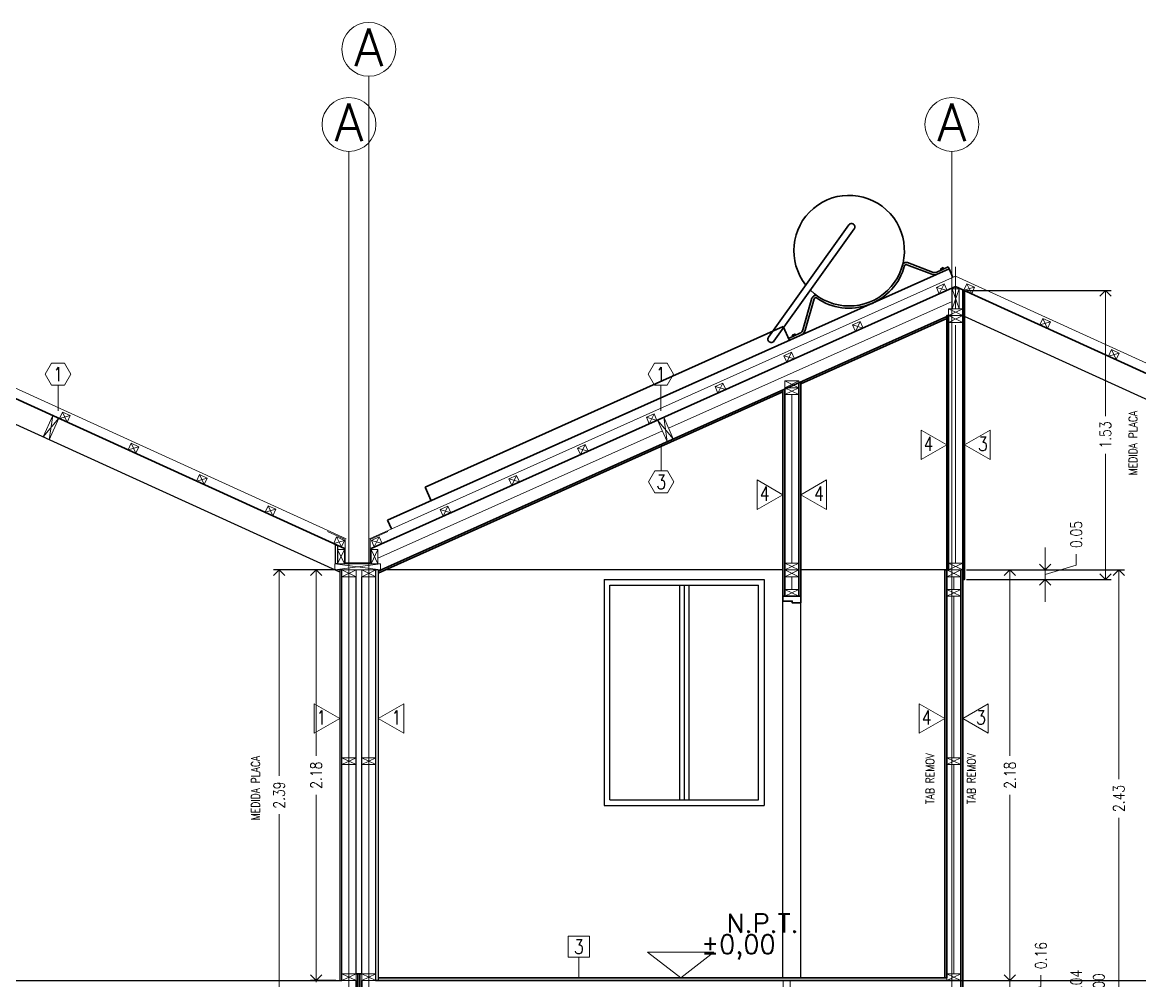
# Model space of a CAD drawing. Header units: inches. Extents: x 10.8 to 60.4, y 12.2 to 79.7.
# Drawn here: x 18.31 to 24.24, y 74.64 to 79.72 of the extents above; entities that cross this region are included whole.
import ezdxf
from ezdxf.enums import TextEntityAlignment as Align

# ---------------------------------------------------------------- set-up
doc = ezdxf.new("R2010")
doc.units = ezdxf.units.IN
doc.header["$MEASUREMENT"] = 0
doc.layers.get('DEFPOINTS').update_dxf_attribs({"color": 210})
doc.layers.add('_AUX', color=210, linetype='Continuous', lineweight=18, plot=False)
for name, color, linetype, lineweight in [('A-ANNO-DIMS', 3, 'Continuous', 18), ('A-ANNO-SYMB', 3, 'Continuous', 18), ('A-ANNO-TEXT', 3, 'Continuous', 18), ('A-DETL-MCUT', 4, 'Continuous', 25), ('A-ELEV-MBE1', 7, 'Continuous', 35), ('A-ELEV-MBE2', 4, 'Continuous', 25), ('A-SECT-MCUT', 7, 'Continuous', 35), ('A-WALL-PATT', 8, 'Continuous', 18), ('A-WALL-STUD', 3, 'Continuous', 18)]:
    doc.layers.add(name, color=color, linetype=linetype, lineweight=lineweight)
doc.styles.add('E-ROMANS', font='romans.shx', dxfattribs={"width": 0.8})
doc.dimstyles.new('E-0050_ARW_12', dxfattribs={"dimscale": 0.001, "dimtxt": 60, "dimasz": 60, "dimexe": 30, "dimexo": 20, "dimgap": 30, "dimtad": 0, "dimzin": 0, "dimdsep": 46, "dimtxsty": 'E-ROMANS', "dimblk": 'OPEN90', "dimcen": 30, "dimclrd": 256, "dimclre": 256, "dimclrt": 256, "dimadec": 0, "dimazin": 0, "dimtfac": 1, "dimtmove": 1, "dimatfit": 3, "dimldrblk": 'OPEN90', "dimfxl": 1, "dimtfill": 1, "dimtolj": 1, "dimtzin": 0, "dimlwd": -1, "dimarcsym": 0})

# ---------------------------------------------------------------- blocks, each defined once
blk = doc.blocks.new('_Open90')
at = {"color": 0, "linetype": 'ByBlock', "lineweight": -2}
for p, q in [((0, 0), (-1, 0)), ((-0.5, 0.5), (0, 0)), ((0, 0), (-0.5, -0.5))]:
    blk.add_line(p, q, dxfattribs=at)
blk = doc.blocks.new('*D1581')
at = {"layer": 'A-ANNO-DIMS', "transparency": 16777216}
for p, q in [((23.5555, 74.6961), (23.5555, 74.7561)), ((23.7205, 74.6056), (23.7205, 74.6656)), ((23.5555, 74.4761), (23.5555, 74.6361)), ((23.5555, 74.4761), (23.5555, 74.6361)), ((23.5555, 74.5561), (23.7205, 74.6056)), ((23.5555, 74.4161), (23.5555, 74.3561))]:
    blk.add_line(p, q, dxfattribs=at)
at = {"layer": 'A-ANNO-DIMS', "lineweight": -2, "transparency": 16777216}
for p, q in [((23.3147, 74.6361), (23.5855, 74.6361)), ((23.3147, 74.4761), (23.5855, 74.4761))]:
    blk.add_line(p, q, dxfattribs=at)
at = {"layer": 'DEFPOINTS', "color": 0, "transparency": 16777216}
for p in [(23.2947, 74.6361), (23.5555, 74.6361), (23.2947, 74.4761)]:
    blk.add_point(p, dxfattribs=at)
at = {"layer": 'A-ANNO-DIMS', "transparency": 16777216, "xscale": 0.06, "yscale": 0.06, "zscale": 0.06}
for p, rotation in [((23.5555, 74.6361), 270), ((23.5555, 74.4761), 90)]:
    blk.add_blockref('_Open90', p, dxfattribs=dict(at, rotation=rotation))
at = {"layer": 'A-ANNO-DIMS', "transparency": 16777216, "insert": (23.7205, 74.7688), "char_height": 0.06, "attachment_point": 5, "rotation": 90, "style": 'E-ROMANS', "bg_fill": 3, "box_fill_scale": 1.25, "bg_fill_color": 256, "bg_fill_true_color": 13158600, "bg_fill_transparency": 0}
blk.add_mtext('\\A1;0.16', dxfattribs=at)
blk = doc.blocks.new('*D1582')
at = {"layer": 'A-ANNO-DIMS', "lineweight": -2, "transparency": 16777216}
for p, q in [((23.3248, 76.8161), (23.5855, 76.8161)), ((23.3147, 74.6361), (23.5855, 74.6361))]:
    blk.add_line(p, q, dxfattribs=at)
at = {"layer": 'A-ANNO-DIMS', "transparency": 16777216}
for p, q in [((23.5555, 76.7561), (23.5555, 75.8293)), ((23.5555, 74.6961), (23.5555, 75.623))]:
    blk.add_line(p, q, dxfattribs=at)
at = {"layer": 'DEFPOINTS', "color": 0, "transparency": 16777216}
for p in [(23.3048, 76.8161), (23.5555, 76.8161), (23.2947, 74.6361)]:
    blk.add_point(p, dxfattribs=at)
at = {"layer": 'A-ANNO-DIMS', "transparency": 16777216, "xscale": 0.06, "yscale": 0.06, "zscale": 0.06}
for p, rotation in [((23.5555, 76.8161), 90), ((23.5555, 74.6361), 270)]:
    blk.add_blockref('_Open90', p, dxfattribs=dict(at, rotation=rotation))
at = {"layer": 'A-ANNO-DIMS', "transparency": 16777216, "insert": (23.5555, 75.7261), "char_height": 0.06, "attachment_point": 5, "rotation": 90, "style": 'E-ROMANS', "bg_fill": 3, "box_fill_scale": 1.25, "bg_fill_color": 256, "bg_fill_true_color": 13158600, "bg_fill_transparency": 0}
blk.add_mtext('\\A1;2.18', dxfattribs=at)
blk = doc.blocks.new('*D1647')
at = {"layer": 'A-ANNO-DIMS', "lineweight": -2, "transparency": 16777216}
for p, q in [((23.3248, 78.2986), (24.0928, 78.2986)), ((23.3348, 76.7661), (24.0928, 76.7661))]:
    blk.add_line(p, q, dxfattribs=at)
at = {"layer": 'A-ANNO-DIMS', "transparency": 16777216}
for p, q in [((24.0628, 78.2386), (24.0628, 77.6321)), ((24.0628, 76.8261), (24.0628, 77.4326))]:
    blk.add_line(p, q, dxfattribs=at)
at = {"layer": 'DEFPOINTS', "color": 0, "transparency": 16777216}
for p in [(23.3048, 78.2986), (24.0628, 78.2986), (23.3148, 76.7661)]:
    blk.add_point(p, dxfattribs=at)
at = {"layer": 'A-ANNO-DIMS', "transparency": 16777216, "xscale": 0.06, "yscale": 0.06, "zscale": 0.06}
for p, rotation in [((24.0628, 78.2986), 90), ((24.0628, 76.7661), 270)]:
    blk.add_blockref('_Open90', p, dxfattribs=dict(at, rotation=rotation))
at = {"layer": 'A-ANNO-DIMS', "transparency": 16777216, "insert": (24.0628, 77.5324), "char_height": 0.06, "attachment_point": 5, "rotation": 90, "style": 'E-ROMANS', "bg_fill": 3, "box_fill_scale": 1.25, "bg_fill_color": 256, "bg_fill_true_color": 13158600, "bg_fill_transparency": 0}
blk.add_mtext('\\A1;1.53', dxfattribs=at)
blk = doc.blocks.new('*D1651')
at = {"layer": 'A-ANNO-DIMS', "transparency": 16777216}
for p, q in [((23.863, 74.4501), (23.863, 74.5101)), ((24.028, 74.4396), (24.028, 74.4996)), ((23.863, 74.3901), (24.028, 74.4396)), ((23.863, 74.3301), (23.863, 74.2701))]:
    blk.add_line(p, q, dxfattribs=at)
at = {"layer": 'A-ANNO-DIMS', "lineweight": -2, "transparency": 16777216}
blk.add_line((23.3247, 74.3901), (23.893, 74.3901), dxfattribs=at)
blk.add_line((23.3247, 74.3901), (23.893, 74.3901), dxfattribs=at)
at = {"layer": 'DEFPOINTS', "color": 0, "transparency": 16777216}
for p in [(23.3047, 74.3901), (23.3047, 74.3901), (23.863, 74.3901)]:
    blk.add_point(p, dxfattribs=at)
at = {"layer": 'A-ANNO-DIMS', "transparency": 16777216, "xscale": 0.06, "yscale": 0.06, "zscale": 0.06}
for rotation in [270, 90]:
    blk.add_blockref('_Open90', (23.863, 74.3901), dxfattribs=dict(at, rotation=rotation))
at = {"layer": 'A-ANNO-DIMS', "transparency": 16777216, "insert": (24.028, 74.6028), "char_height": 0.06, "attachment_point": 5, "rotation": 90, "style": 'E-ROMANS', "bg_fill": 3, "box_fill_scale": 1.25, "bg_fill_color": 256, "bg_fill_true_color": 13158600, "bg_fill_transparency": 0}
blk.add_mtext('\\A1;0.00', dxfattribs=at)
blk = doc.blocks.new('*D1591')
at = {"layer": 'A-ANNO-DIMS', "transparency": 16777216}
for p, q in [((23.7432, 74.4861), (23.7432, 74.5461)), ((23.9082, 74.4576), (23.9082, 74.5176)), ((23.7432, 74.4081), (23.9082, 74.4576)), ((23.7432, 74.3901), (23.7432, 74.4261)), ((23.7432, 74.3901), (23.7432, 74.4261)), ((23.7432, 74.3301), (23.7432, 74.2701))]:
    blk.add_line(p, q, dxfattribs=at)
at = {"layer": 'A-ANNO-DIMS', "lineweight": -2, "transparency": 16777216}
for p, q in [((23.3248, 74.4261), (23.7732, 74.4261)), ((23.3247, 74.3901), (23.7732, 74.3901))]:
    blk.add_line(p, q, dxfattribs=at)
at = {"layer": 'DEFPOINTS', "color": 0, "transparency": 16777216}
for p in [(23.3048, 74.4261), (23.7432, 74.4261), (23.3047, 74.3901)]:
    blk.add_point(p, dxfattribs=at)
at = {"layer": 'A-ANNO-DIMS', "transparency": 16777216, "xscale": 0.06, "yscale": 0.06, "zscale": 0.06}
for p, rotation in [((23.7432, 74.4261), 270), ((23.7432, 74.3901), 90)]:
    blk.add_blockref('_Open90', p, dxfattribs=dict(at, rotation=rotation))
at = {"layer": 'A-ANNO-DIMS', "transparency": 16777216, "insert": (23.9082, 74.6219), "char_height": 0.06, "attachment_point": 5, "rotation": 90, "style": 'E-ROMANS', "bg_fill": 3, "box_fill_scale": 1.25, "bg_fill_color": 256, "bg_fill_true_color": 13158600, "bg_fill_transparency": 0}
blk.add_mtext('\\A1;0.04', dxfattribs=at)
blk = doc.blocks.new('*D1592')
at = {"layer": 'A-ANNO-DIMS', "lineweight": -2, "transparency": 16777216}
for p, q in [((23.3248, 76.8161), (24.1638, 76.8161)), ((23.3248, 74.3901), (24.1638, 74.3901))]:
    blk.add_line(p, q, dxfattribs=at)
at = {"layer": 'A-ANNO-DIMS', "transparency": 16777216}
for p, q in [((24.1338, 76.7561), (24.1338, 75.7063)), ((24.1338, 74.4501), (24.1338, 75.5))]:
    blk.add_line(p, q, dxfattribs=at)
at = {"layer": 'DEFPOINTS', "color": 0, "transparency": 16777216}
for p in [(23.3048, 76.8161), (24.1338, 76.8161), (23.3048, 74.3901)]:
    blk.add_point(p, dxfattribs=at)
at = {"layer": 'A-ANNO-DIMS', "transparency": 16777216, "xscale": 0.06, "yscale": 0.06, "zscale": 0.06}
for p, rotation in [((24.1338, 76.8161), 90), ((24.1338, 74.3901), 270)]:
    blk.add_blockref('_Open90', p, dxfattribs=dict(at, rotation=rotation))
at = {"layer": 'A-ANNO-DIMS', "transparency": 16777216, "insert": (24.1338, 75.6031), "char_height": 0.06, "attachment_point": 5, "rotation": 90, "style": 'E-ROMANS', "bg_fill": 3, "box_fill_scale": 1.25, "bg_fill_color": 256, "bg_fill_true_color": 13158600, "bg_fill_transparency": 0}
blk.add_mtext('\\A1;2.43', dxfattribs=at)
blk = doc.blocks.new('*D1594')
at = {"layer": 'A-ANNO-DIMS', "transparency": 16777216}
for p, q in [((23.7432, 76.8761), (23.7432, 76.9361)), ((23.9082, 76.8406), (23.9082, 76.9006)), ((23.7432, 76.7911), (23.9082, 76.8406)), ((23.7432, 76.7661), (23.7432, 76.8161)), ((23.7432, 76.7661), (23.7432, 76.8161)), ((23.7432, 76.7061), (23.7432, 76.6461))]:
    blk.add_line(p, q, dxfattribs=at)
at = {"layer": 'A-ANNO-DIMS', "lineweight": -2, "transparency": 16777216}
for p, q in [((23.3248, 76.8161), (23.7732, 76.8161)), ((23.3248, 76.7661), (23.7732, 76.7661))]:
    blk.add_line(p, q, dxfattribs=at)
at = {"layer": 'DEFPOINTS', "color": 0, "transparency": 16777216}
for p in [(23.3048, 76.8161), (23.7432, 76.8161), (23.3048, 76.7661)]:
    blk.add_point(p, dxfattribs=at)
at = {"layer": 'A-ANNO-DIMS', "transparency": 16777216, "xscale": 0.06, "yscale": 0.06, "zscale": 0.06}
for p, rotation in [((23.7432, 76.8161), 270), ((23.7432, 76.7661), 90)]:
    blk.add_blockref('_Open90', p, dxfattribs=dict(at, rotation=rotation))
at = {"layer": 'A-ANNO-DIMS', "transparency": 16777216, "insert": (23.9082, 77.0038), "char_height": 0.06, "attachment_point": 5, "rotation": 90, "style": 'E-ROMANS', "bg_fill": 3, "box_fill_scale": 1.25, "bg_fill_color": 256, "bg_fill_true_color": 13158600, "bg_fill_transparency": 0}
blk.add_mtext('\\A1;0.05', dxfattribs=at)
blk = doc.blocks.new('*D1656')
at = {"layer": 'A-ANNO-DIMS', "lineweight": -2, "transparency": 16777216}
for p, q in [((19.9757, 76.8161), (19.6441, 76.8161)), ((19.9637, 74.4261), (19.6441, 74.4261))]:
    blk.add_line(p, q, dxfattribs=at)
at = {"layer": 'A-ANNO-DIMS', "transparency": 16777216}
for p, q in [((19.6741, 76.7561), (19.6741, 75.7231)), ((19.6741, 74.4861), (19.6741, 75.5191))]:
    blk.add_line(p, q, dxfattribs=at)
at = {"layer": 'DEFPOINTS', "color": 0, "transparency": 16777216}
for p in [(19.6741, 76.8161), (19.9957, 76.8161), (19.9837, 74.4261)]:
    blk.add_point(p, dxfattribs=at)
at = {"layer": 'A-ANNO-DIMS', "transparency": 16777216, "xscale": 0.06, "yscale": 0.06, "zscale": 0.06}
for p, rotation in [((19.6741, 76.8161), 90), ((19.6741, 74.4261), 270)]:
    blk.add_blockref('_Open90', p, dxfattribs=dict(at, rotation=rotation))
at = {"layer": 'A-ANNO-DIMS', "transparency": 16777216, "insert": (19.6741, 75.6211), "char_height": 0.06, "attachment_point": 5, "rotation": 90, "style": 'E-ROMANS', "bg_fill": 3, "box_fill_scale": 1.25, "bg_fill_color": 256, "bg_fill_true_color": 13158600, "bg_fill_transparency": 0}
blk.add_mtext('\\A1;2.39', dxfattribs=at)
blk = doc.blocks.new('*D1607')
at = {"layer": 'A-ANNO-DIMS', "transparency": 16777216}
for p, q in [((19.8708, 74.6961), (19.8708, 74.7561)), ((19.8708, 74.6361), (19.8708, 74.6274)), ((19.8708, 74.4261), (19.8708, 74.4348)), ((19.8708, 74.3661), (19.8708, 74.3061))]:
    blk.add_line(p, q, dxfattribs=at)
at = {"layer": 'A-ANNO-DIMS', "lineweight": -2, "transparency": 16777216}
for p, q in [((19.9757, 74.6361), (19.8408, 74.6361)), ((19.9637, 74.4261), (19.8408, 74.4261))]:
    blk.add_line(p, q, dxfattribs=at)
at = {"layer": 'DEFPOINTS', "color": 0, "transparency": 16777216}
for p in [(19.9957, 74.6361), (19.9837, 74.4261)]:
    blk.add_point(p, dxfattribs=at)
at = {"layer": 'A-ANNO-DIMS', "transparency": 16777216, "xscale": 0.06, "yscale": 0.06, "zscale": 0.06}
for p, rotation in [((19.8708, 74.6361), 270), ((19.8708, 74.4261), 90)]:
    blk.add_blockref('_Open90', p, dxfattribs=dict(at, rotation=rotation))
at = {"layer": 'A-ANNO-DIMS', "transparency": 16777216, "insert": (19.8708, 74.5311), "char_height": 0.06, "attachment_point": 5, "rotation": 90, "style": 'E-ROMANS', "bg_fill": 3, "box_fill_scale": 1.25, "bg_fill_color": 256, "bg_fill_true_color": 13158600, "bg_fill_transparency": 0}
blk.add_mtext('\\A1;0.21', dxfattribs=at)
at = {"layer": 'DEFPOINTS', "color": 0, "transparency": 16777216}
blk.add_point((19.8708, 74.6361), dxfattribs=at)
blk = doc.blocks.new('*D1608')
at = {"layer": 'A-ANNO-DIMS', "lineweight": -2, "transparency": 16777216}
for p, q in [((19.9637, 76.8161), (19.8408, 76.8161)), ((19.9757, 74.6361), (19.8408, 74.6361))]:
    blk.add_line(p, q, dxfattribs=at)
at = {"layer": 'A-ANNO-DIMS', "transparency": 16777216}
for p, q in [((19.8708, 76.7561), (19.8708, 75.8293)), ((19.8708, 74.6961), (19.8708, 75.623))]:
    blk.add_line(p, q, dxfattribs=at)
at = {"layer": 'DEFPOINTS', "color": 0, "transparency": 16777216}
for p in [(19.8708, 76.8161), (19.9837, 76.8161), (19.9957, 74.6361)]:
    blk.add_point(p, dxfattribs=at)
at = {"layer": 'A-ANNO-DIMS', "transparency": 16777216, "xscale": 0.06, "yscale": 0.06, "zscale": 0.06}
for p, rotation in [((19.8708, 76.8161), 90), ((19.8708, 74.6361), 270)]:
    blk.add_blockref('_Open90', p, dxfattribs=dict(at, rotation=rotation))
at = {"layer": 'A-ANNO-DIMS', "transparency": 16777216, "insert": (19.8708, 75.7261), "char_height": 0.06, "attachment_point": 5, "rotation": 90, "style": 'E-ROMANS', "bg_fill": 3, "box_fill_scale": 1.25, "bg_fill_color": 256, "bg_fill_true_color": 13158600, "bg_fill_transparency": 0}
blk.add_mtext('\\A1;2.18', dxfattribs=at)

msp = doc.modelspace()

# ---------------------------------------------------------------- linework, layer by layer
at = {"layer": '_AUX'}
msp.add_lwpolyline([(23.2673, 78.2021), (23.2673, 78.4255)], dxfattribs=at)
at = {"layer": '_AUX', "color": 4}
for points in [[(19.9318, 77.0207), (20.0257, 76.9779), (20.0257, 76.8541), (20.0918, 76.8541)], [(20.2517, 77.0207), (20.1578, 76.9779), (20.1578, 76.8541), (20.0918, 76.8541)]]:
    msp.add_lwpolyline(points, dxfattribs=at)
at = {"layer": 'A-ANNO-SYMB'}
for p, q in [((20.1503, 70.4853), (20.1503, 79.4367)), ((20.0452, 70.8369), (20.0452, 79.0381)), ((23.2472, 79.0381), (23.2472, 70.8368))]:
    msp.add_line(p, q, dxfattribs=at)
for points in [[(20.031, 76.9811), (16.9682, 78.3759)], [(20.1535, 76.9815), (23.2673, 78.375)], [(21.6309, 74.787), (21.983, 74.787)], [(21.6309, 74.787), (21.8069, 74.6511), (21.983, 74.787)]]:
    msp.add_lwpolyline(points, dxfattribs=at)
for centre in [(20.1503, 79.5797), (20.0452, 79.1811), (23.2472, 79.1811)]:
    msp.add_circle(centre, 0.143, dxfattribs=at)
at = {"layer": 'A-ANNO-TEXT'}
for p, q in [((18.4997, 77.7967), (18.4997, 77.6606)), ((21.7013, 77.7967), (21.7013, 77.6606)), ((21.7038, 77.3415), (21.7038, 77.4724)), ((21.2662, 74.7603), (21.2662, 74.6511))]:
    msp.add_line(p, q, dxfattribs=at)
for points in [[(18.5333, 77.7967), (18.567, 77.855), (18.5333, 77.9133), (18.466, 77.9133), (18.4323, 77.855), (18.466, 77.7967)], [(21.735, 77.7967), (21.7687, 77.855), (21.735, 77.9133), (21.6677, 77.9133), (21.634, 77.855), (21.6677, 77.7967)], [(23.2198, 77.4803), (23.0839, 77.5587), (23.0839, 77.4018)], [(21.7374, 77.2249), (21.7711, 77.2832), (21.7374, 77.3415), (21.6701, 77.3415), (21.6364, 77.2832), (21.6701, 77.2249)], [(22.3498, 77.2155), (22.2139, 77.294), (22.2139, 77.1371)], [(22.4448, 77.2155), (22.5806, 77.294), (22.5806, 77.1371)], [(20.1998, 76.0277), (20.3356, 76.1062), (20.3356, 75.9493)], [(23.2098, 76.0277), (23.0739, 76.1062), (23.0739, 75.9493)], [(21.21, 74.8728), (21.3225, 74.8728), (21.3225, 74.7603), (21.21, 74.7603)]]:
    msp.add_lwpolyline(points, close=True, dxfattribs=at)
at = {"layer": 'A-DETL-MCUT'}
msp.add_lwpolyline([(19.9727, 76.948), (19.9847, 76.948), (19.9847, 76.8491), (19.9727, 76.8491)], close=True, dxfattribs=at)
for points in [[(19.9957, 76.8161), (19.9957, 74.6361), (20.0077, 74.6361), (20.0077, 76.8161)], [(20.1998, 76.8161), (20.1998, 74.6361), (20.1877, 74.6361), (20.1877, 76.8161)]]:
    msp.add_lwpolyline(points, dxfattribs=at)
at = {"layer": 'A-ELEV-MBE1'}
for p, q in [((22.7001, 78.6479), (22.2735, 78.0516)), ((22.7289, 78.6268), (22.3023, 78.0307)), ((23.008, 78.4365), (23.14, 78.3861)), ((23.0122, 78.4473), (23.1441, 78.3969)), ((23.228, 78.4249), (23.1669, 78.3976)), ((23.1901, 78.4085), (23.1875, 78.4142)), ((23.1878, 78.4149), (23.2012, 78.4209)), ((23.193, 78.4098), (23.1905, 78.4156)), ((23.1989, 78.4193), (23.2014, 78.4136)), ((23.2019, 78.4206), (23.2044, 78.4149)), ((23.228, 78.4249), (23.2327, 78.4143)), ((22.4565, 78.0913), (22.5041, 78.2588)), ((22.4677, 78.0881), (22.5154, 78.2558)), ((22.4401, 78.0723), (22.3797, 78.0452)), ((22.3797, 78.0452), (22.3844, 78.0347)), ((22.4025, 78.056), (22.3999, 78.0617)), ((22.4002, 78.0625), (22.4136, 78.0684)), ((22.4055, 78.0574), (22.4029, 78.0631)), ((22.4113, 78.0668), (22.4138, 78.0611)), ((22.4143, 78.0682), (22.4168, 78.0625)), ((20.0207, 76.9241), (20.0207, 76.9307)), ((23.2097, 76.8161), (23.2097, 74.6511)), ((23.2197, 74.6511), (23.2197, 76.8161)), ((23.2197, 74.6511), (20.1998, 74.6511))]:
    msp.add_line(p, q, dxfattribs=at)
for points in [[(20.2502, 77.0796), (23.2327, 78.4143)], [(23.2327, 78.4143), (23.2532, 78.3687)], [(20.0207, 76.9307), (16.9682, 78.3206)], [(20.1627, 76.9307), (23.2673, 78.3199)], [(20.1998, 76.8103), (23.2198, 78.1617)], [(20.4494, 77.2563), (22.3517, 78.1077)], [(22.3517, 78.1077), (22.3844, 78.0347)], [(22.4448, 77.8039), (23.2198, 78.1507)], [(22.4448, 77.8149), (22.4448, 76.6761), (22.4348, 76.6761), (22.4348, 77.8104)], [(20.1998, 76.7994), (22.3498, 77.7614)], [(22.3598, 77.7768), (22.3598, 76.6761), (22.3498, 76.6761), (22.3498, 77.7724)], [(20.4494, 77.2563), (20.4821, 77.1833)], [(20.2502, 77.0796), (20.2707, 77.0339)], [(20.1627, 76.9307), (20.1627, 76.9241)], [(22.3498, 76.6761), (22.3498, 76.6511), (22.3998, 76.6511), (22.3998, 76.6411), (22.4448, 76.6411), (22.4448, 76.6761), (22.3498, 76.6761)], [(20.1127, 74.6721), (20.0827, 74.6721)], [(20.0927, 74.6721), (20.0927, 74.4041)], [(20.1027, 74.6721), (20.1027, 74.4041)], [(20.0827, 74.6361), (20.0827, 74.4761)], [(20.1127, 74.6361), (20.1127, 74.4761)], [(20.1877, 74.4761), (23.2947, 74.4761), (23.2947, 74.6361), (20.1877, 74.6361), (20.1877, 74.6361)]]:
    msp.add_lwpolyline(points, dxfattribs=at)
for centre, radius, start, end in [((22.7015, 78.5109), 0.2936, 225.56838, 218.43727), ((22.7146, 78.6374), 0.0178, 323.50184, 144.71841), ((22.7015, 78.5109), 0.3052, 235.35032, 344.88562), ((23.0047, 78.4278), 0.0208, 69.11012, 160.19507), ((23.0047, 78.4278), 0.00927, 69.13934, 157.43176), ((23.1548, 78.4247), 0.0298, 249.11012, 294.11012), ((23.188, 78.4144), 0.000537, 114.11012, 204.11012), ((23.19, 78.4153), 0.000537, 24.11012, 114.11012), ((23.1906, 78.4087), 0.000537, 204.11012, 294.11012), ((23.191, 78.4158), 0.000537, 114.11012, 204.11012), ((23.1926, 78.4096), 0.000537, 294.11012, 24.11012), ((23.1935, 78.4101), 0.000537, 204.11012, 294.11012), ((23.1984, 78.4191), 0.000537, 24.11012, 114.11012), ((23.1994, 78.4195), 0.000537, 114.11012, 204.11012), ((23.2014, 78.4204), 0.000537, 24.11012, 114.11012), ((23.2009, 78.4134), 0.000537, 294.11012, 24.11012), ((23.2019, 78.4138), 0.000537, 204.11012, 294.11012), ((23.2039, 78.4147), 0.000537, 294.11012, 24.11012), ((23.1548, 78.4247), 0.0414, 249.11012, 294.11012), ((22.5237, 78.2517), 0.0208, 59.88941, 159.99153), ((22.5237, 78.2517), 0.00926, 62.30828, 153.62295), ((22.2879, 78.0411), 0.0178, 144.11012, 325.07999), ((22.4004, 78.062), 0.000537, 114.11012, 204.11012), ((22.4024, 78.0629), 0.000537, 24.11012, 114.11012), ((22.403, 78.0563), 0.000537, 204.11012, 294.11012), ((22.4034, 78.0633), 0.000537, 114.11012, 204.11012), ((22.405, 78.0572), 0.000537, 294.11012, 24.11012), ((22.406, 78.0576), 0.000537, 204.11012, 294.11012), ((22.4108, 78.0666), 0.000537, 24.11012, 114.11012), ((22.4118, 78.0671), 0.000537, 114.11012, 204.11012), ((22.4138, 78.068), 0.000537, 24.11012, 114.11012), ((22.4134, 78.0609), 0.000537, 294.11012, 24.11012), ((22.4143, 78.0613), 0.000537, 204.11012, 294.11012), ((22.4163, 78.0622), 0.000537, 294.11012, 24.11012), ((22.4279, 78.0994), 0.0298, 294.11012, 344.11012), ((22.4279, 78.0994), 0.0414, 294.11012, 344.11012)]:
    msp.add_arc(centre, radius, start, end, dxfattribs=at)
at = {"layer": 'A-ELEV-MBE2'}
for p, q in [((22.3498, 76.8161), (20.2372, 76.8161)), ((23.2097, 76.8161), (22.4448, 76.8161)), ((20.0827, 74.6721), (20.0827, 76.7801)), ((20.1127, 74.6721), (20.1127, 76.7801)), ((21.3998, 76.7661), (21.3998, 75.5661)), ((21.3998, 76.7661), (22.2498, 76.7661)), ((21.4298, 76.7361), (22.2198, 76.7361)), ((21.4298, 75.5961), (21.4298, 76.7361)), ((21.7998, 76.7361), (21.7998, 75.5961)), ((21.8248, 76.7361), (21.8248, 75.5961)), ((21.8498, 76.7361), (21.8498, 75.5961)), ((22.2198, 75.5961), (22.2198, 76.7361)), ((22.2498, 76.7661), (22.2498, 75.5661)), ((22.4448, 76.6761), (22.3498, 76.6761)), ((22.3498, 74.6511), (22.3498, 76.6761)), ((22.4448, 74.6511), (22.4448, 76.6761)), ((21.3998, 75.5661), (22.2498, 75.5661)), ((21.4298, 75.5961), (22.2198, 75.5961))]:
    msp.add_line(p, q, dxfattribs=at)
at = {"layer": 'A-SECT-MCUT'}
msp.add_line((23.2097, 76.8161), (23.2197, 76.8161), dxfattribs=at)
for points in [[(23.3048, 78.2986), (23.3048, 76.7661), (23.3148, 76.7661), (23.3148, 78.2986)], [(23.2947, 76.8161), (23.2947, 74.3901), (23.3047, 74.3901), (23.3048, 76.8161)]]:
    msp.add_lwpolyline(points, dxfattribs=at)
msp.add_lwpolyline([(23.2298, 76.8161), (23.2298, 78.1661), (23.2198, 78.1661), (23.2197, 76.8161)], close=True, dxfattribs=at)
at = {"layer": 'A-WALL-PATT', "ltscale": 0.1}
for p, q in [((23.2673, 76.8521), (23.2673, 78.1161)), ((22.3973, 77.7475), (22.3973, 76.8521)), ((20.0452, 75.8261), (20.0452, 76.7801)), ((20.1502, 75.8261), (20.1502, 76.7801)), ((22.3973, 76.7801), (22.3973, 76.7121)), ((23.2572, 76.7121), (23.2572, 76.7801)), ((23.2572, 75.8191), (23.2572, 76.6761)), ((23.2572, 74.6721), (23.2572, 75.7831)), ((20.0452, 74.6721), (20.0452, 75.7761)), ((20.1502, 74.6721), (20.1502, 75.7761)), ((20.0452, 74.6361), (20.0452, 74.4761)), ((20.1503, 74.6361), (20.1503, 74.4761))]:
    msp.add_line(p, q, dxfattribs=at)
at = {"layer": 'A-WALL-PATT', "ltscale": 0.16}
for points in [[(21.7424, 77.5691), (23.2493, 78.2406)], [(20.1987, 76.8783), (21.7095, 77.5543)]]:
    msp.add_lwpolyline(points, dxfattribs=at)
at = {"layer": 'A-WALL-STUD'}
for p, q in [((23.1806, 78.2811), (23.2061, 78.3341)), ((23.2217, 78.2994), (23.1651, 78.3158)), ((23.2853, 78.2021), (23.2493, 78.3087)), ((23.2853, 78.3087), (23.2493, 78.2021)), ((22.7764, 78.1002), (22.7198, 78.1165)), ((22.7353, 78.0818), (22.7609, 78.1349)), ((22.4113, 77.9368), (22.3547, 77.9531)), ((22.3702, 77.9185), (22.3958, 77.9715)), ((22.0051, 77.7551), (22.0306, 77.8081)), ((22.4348, 77.8195), (22.3598, 77.7835)), ((22.3598, 77.8195), (22.4348, 77.7835)), ((22.0462, 77.7735), (21.9896, 77.7898)), ((22.4348, 77.7835), (22.3598, 77.7475)), ((22.3598, 77.7835), (22.4348, 77.7475)), ((18.4717, 77.636), (18.4531, 77.5071)), ((18.5076, 77.6196), (18.5643, 77.6356)), ((18.5486, 77.601), (18.5234, 77.6542)), ((21.681, 77.6101), (21.6245, 77.6264)), ((21.64, 77.5917), (21.6655, 77.6448)), ((21.717, 77.6262), (21.7349, 77.4972)), ((18.4203, 77.5221), (18.5045, 77.6211)), ((21.7677, 77.5119), (21.6842, 77.6115)), ((18.8717, 77.4539), (18.9284, 77.4698)), ((18.9126, 77.4352), (18.8874, 77.4885)), ((21.3159, 77.4467), (21.2593, 77.463)), ((21.2749, 77.4283), (21.3004, 77.4814)), ((19.2357, 77.2881), (19.2924, 77.3041)), ((19.2766, 77.2695), (19.2514, 77.3227)), ((20.9508, 77.2833), (20.8942, 77.2996)), ((20.9097, 77.265), (20.9353, 77.318)), ((19.6407, 77.1037), (19.6155, 77.157)), ((20.5446, 77.1016), (20.5702, 77.1546)), ((19.5997, 77.1224), (19.6564, 77.1383)), ((20.5857, 77.12), (20.5291, 77.1363)), ((19.9638, 76.9566), (20.0205, 76.9726)), ((20.0047, 76.938), (19.9795, 76.9912)), ((20.2206, 76.9566), (20.164, 76.9729)), ((20.1795, 76.9382), (20.2051, 76.9913)), ((19.9847, 76.8491), (20.0207, 76.9241)), ((19.9847, 76.9241), (20.0207, 76.8491)), ((20.1987, 76.8491), (20.1627, 76.9241)), ((20.1987, 76.9241), (20.1627, 76.8491)), ((22.3598, 76.8161), (22.4348, 76.8521)), ((22.4348, 76.8161), (22.3598, 76.8521)), ((20.1877, 76.8161), (20.1127, 76.7801)), ((20.1127, 76.8161), (20.1877, 76.7801)), ((22.3598, 76.7801), (22.4348, 76.8161)), ((22.4348, 76.7801), (22.3598, 76.8161)), ((22.3598, 76.6761), (22.4348, 76.7121)), ((22.4348, 76.6761), (22.3598, 76.7121)), ((20.1127, 75.7831), (20.1877, 75.8191)), ((20.1877, 75.7831), (20.1127, 75.8191)), ((20.1127, 74.6361), (20.1877, 74.6721)), ((20.1877, 74.6361), (20.1127, 74.6721))]:
    msp.add_line(p, q, dxfattribs=at)
for points in [[(23.1806, 78.2811), (23.2217, 78.2994), (23.2061, 78.3341), (23.1651, 78.3158)], [(23.2493, 78.3087), (23.2853, 78.3087), (23.2853, 78.2021), (23.2493, 78.2021)], [(22.7353, 78.0818), (22.7764, 78.1002), (22.7609, 78.1349), (22.7198, 78.1165)], [(22.3702, 77.9185), (22.4113, 77.9368), (22.3958, 77.9715), (22.3547, 77.9531)], [(22.0051, 77.7551), (22.0462, 77.7735), (22.0306, 77.8081), (21.9896, 77.7898)], [(22.4348, 77.8195), (22.3598, 77.8195), (22.3598, 77.7835), (22.4348, 77.7835)], [(22.4348, 77.7835), (22.3598, 77.7835), (22.3598, 77.7475), (22.4348, 77.7475)], [(18.5045, 77.6211), (18.4717, 77.636), (18.4203, 77.5221), (18.4531, 77.5071)], [(18.5486, 77.601), (18.5076, 77.6196), (18.5234, 77.6542), (18.5643, 77.6356)], [(21.64, 77.5917), (21.681, 77.6101), (21.6655, 77.6448), (21.6245, 77.6264)], [(21.6842, 77.6115), (21.717, 77.6262), (21.7677, 77.5119), (21.7349, 77.4972)], [(18.9126, 77.4352), (18.8717, 77.4539), (18.8874, 77.4885), (18.9284, 77.4698)], [(21.2749, 77.4283), (21.3159, 77.4467), (21.3004, 77.4814), (21.2593, 77.463)], [(19.2766, 77.2695), (19.2357, 77.2881), (19.2514, 77.3227), (19.2924, 77.3041)], [(20.9097, 77.265), (20.9508, 77.2833), (20.9353, 77.318), (20.8942, 77.2996)], [(19.6407, 77.1037), (19.5997, 77.1224), (19.6155, 77.157), (19.6564, 77.1383)], [(20.5446, 77.1016), (20.5857, 77.12), (20.5702, 77.1546), (20.5291, 77.1363)], [(20.0047, 76.938), (19.9638, 76.9566), (19.9795, 76.9912), (20.0205, 76.9726)], [(20.1795, 76.9382), (20.2206, 76.9566), (20.2051, 76.9913), (20.164, 76.9729)], [(19.9847, 76.8491), (19.9847, 76.9241), (20.0207, 76.9241), (20.0207, 76.8491)], [(20.1987, 76.8491), (20.1987, 76.9241), (20.1627, 76.9241), (20.1627, 76.8491)], [(22.3598, 76.8161), (22.4348, 76.8161), (22.4348, 76.8521), (22.3598, 76.8521)], [(20.1877, 76.8161), (20.1127, 76.8161), (20.1127, 76.7801), (20.1877, 76.7801)], [(22.3598, 76.7801), (22.4348, 76.7801), (22.4348, 76.8161), (22.3598, 76.8161)], [(22.3598, 76.6761), (22.4348, 76.6761), (22.4348, 76.7121), (22.3598, 76.7121)], [(20.1127, 75.7831), (20.1877, 75.7831), (20.1877, 75.8191), (20.1127, 75.8191)], [(20.1127, 74.6361), (20.1877, 74.6361), (20.1877, 74.6721), (20.1127, 74.6721)]]:
    msp.add_lwpolyline(points, close=True, dxfattribs=at)
for points in [[(20.0917, 76.8161), (20.2127, 76.8161), (20.2127, 76.8491), (19.9707, 76.8491), (19.9707, 76.8491), (19.9707, 76.8161), (20.0917, 76.8161)], [(20.2127, 76.8491), (19.9707, 76.8161)], [(19.9707, 76.8491), (20.2127, 76.8161)], [(22.3878, 74.6361), (22.3878, 74.4761), (22.3518, 74.4761), (22.3518, 74.6361), (22.3878, 74.6361)]]:
    msp.add_lwpolyline(points, dxfattribs=at)

# ---------------------------------------------------------------- texts
at = {"layer": 'A-ANNO-TEXT', "attachment_point": 5, "style": 'E-ROMANS'}
for s, insert, char_height, rotation in [('\\pi-0.45,l0.45,t0.45;1', (18.4997, 77.855), 0.075, 0.00048), ('\\pi-0.45,l0.45,t0.45;1', (21.7013, 77.855), 0.075, 0.00048), ('MEDIDA PLACA', (24.209, 77.4896), 0.045, 90), ('\\pi-0.45,l0.45,t0.45;4', (23.1229, 77.4859), 0.075, 0.00048), ('\\pi-0.45,l0.45,t0.45;3', (21.7038, 77.2832), 0.075, 0.00048), ('\\pi-0.45,l0.45,t0.45;4', (22.2528, 77.2212), 0.075, 0.00048), ('\\pi-0.45,l0.45,t0.45;4', (22.5417, 77.2212), 0.075, 359.99952), ('\\pi-0.45,l0.45,t0.45;1', (20.2967, 76.0334), 0.075, 359.99952), ('\\pi-0.45,l0.45,t0.45;4', (23.1129, 76.0334), 0.075, 0.00048), ('TAB REMOV', (23.1311, 75.7086), 0.045, 90), ('MEDIDA PLACA', (19.5487, 75.6584), 0.045, 90), ('\\pi-0.45,l0.45,t0.45;3', (21.2662, 74.8166), 0.075, 0.00048)]:
    msp.add_mtext(s, dxfattribs=dict(at, insert=insert, char_height=char_height, rotation=rotation))
at = {"layer": 'A-ANNO-TEXT', "style": 'E-ROMANS'}
for p in [(20.1503, 79.5908), (20.0452, 79.1922), (23.2472, 79.1922)]:
    msp.add_attdef('A', text='0.00', height=0.2, dxfattribs=at).set_placement(p, align=Align.MIDDLE_CENTER)
for tag, text, p in [('N.P.T.', 'N.', (22.2423, 74.8611)), ('%%P0,00', '0.00', (22.1141, 74.7495))]:
    msp.add_attdef(tag, text=text, height=0.1, dxfattribs=at).set_placement(p, align=Align.BOTTOM_CENTER)

# ---------------------------------------------------------------- next in the draw order: dimensions: what is measured, and where the dimension line sits
at = {"layer": 'A-ANNO-DIMS'}
for base, p1, p2, picture, middle in [((19.6741, 76.8161), (19.9837, 74.4261), (19.9957, 76.8161), '*D1656', (19.6741, 75.6211)), ((23.5555, 74.6361), (23.2947, 74.4761), (23.2947, 74.6361), '*D1581', (23.7205, 74.6956))]:
    dim = msp.add_linear_dim(base=base, p1=p1, p2=p2, angle=90, dimstyle='E-0050_ARW_12', dxfattribs=at)
    dim.commit()
    dim.dimension.update_dxf_attribs({"geometry": picture, "text_midpoint": middle})

# ---------------------------------------------------------------- next in the draw order: dimensions: what is measured, and where the dimension line sits
for base, p1, p2, picture, middle in [((23.5555, 76.8161), (23.2947, 74.6361), (23.3048, 76.8161), '*D1582', (23.5555, 75.7261)), ((19.8708, 74.6361), (19.9837, 74.4261), (19.9957, 74.6361), '*D1607', (19.8708, 74.5311))]:
    dim = msp.add_linear_dim(base=base, p1=p1, p2=p2, angle=90, dimstyle='E-0050_ARW_12', dxfattribs=at)
    dim.commit()
    dim.dimension.update_dxf_attribs({"geometry": picture, "text_midpoint": middle})

# ---------------------------------------------------------------- next in the draw order: dimensions: what is measured, and where the dimension line sits
for base, p1, p2, picture, middle in [((24.0628, 78.2986), (23.3148, 76.7661), (23.3048, 78.2986), '*D1647', (24.0628, 77.5324)), ((19.8708, 76.8161), (19.9957, 74.6361), (19.9837, 76.8161), '*D1608', (19.8708, 75.7261)), ((23.8629823569, 74.3901347004), (23.3047389829, 74.3901347004), (23.3047389829, 74.3901347004), '*D1651', (24.0279823569, 74.5296347004))]:
    dim = msp.add_linear_dim(base=base, p1=p1, p2=p2, angle=90, dimstyle='E-0050_ARW_12', dxfattribs=at)
    dim.commit()
    dim.dimension.update_dxf_attribs({"geometry": picture, "text_midpoint": middle})

# ---------------------------------------------------------------- next in the draw order: linework, layer by layer
at = {"layer": 'A-ANNO-TEXT'}
for points in [[(23.3148, 77.4803), (23.4506, 77.5587), (23.4506, 77.4018)], [(19.9957, 76.0277), (19.8598, 76.1062), (19.8598, 75.9493)]]:
    msp.add_lwpolyline(points, close=True, dxfattribs=at)
at = {"layer": 'A-ELEV-MBE2'}
msp.add_line((16.9957, 74.6368), (19.9957, 74.6368), dxfattribs=at)
msp.add_lwpolyline([(19.9957, 76.8048), (17.0157, 78.1616)], dxfattribs=at)
at = {"layer": 'A-SECT-MCUT'}
msp.add_line((23.3148, 78.2986), (23.3048, 78.2986), dxfattribs=at)
at = {"layer": 'A-WALL-STUD'}
for p, q in [((23.3525, 78.2818), (23.3273, 78.335)), ((23.3115, 78.3004), (23.3682, 78.3163)), ((23.3048, 78.2021), (23.2298, 78.1661)), ((23.2298, 78.2021), (23.3048, 78.1661)), ((23.3048, 78.1661), (23.2298, 78.1301)), ((23.2298, 78.1661), (23.3048, 78.1301)), ((23.7145, 78.1169), (23.7712, 78.1328)), ((23.7555, 78.0983), (23.7303, 78.1515)), ((24.1195, 77.9325), (24.0943, 77.9857)), ((24.0786, 77.9512), (24.1353, 77.9671)), ((20.0077, 76.8161), (20.0827, 76.7801)), ((20.0827, 76.8161), (20.0077, 76.7801)), ((20.0077, 75.7831), (20.0827, 75.8191)), ((20.0827, 75.7831), (20.0077, 75.8191)), ((20.0077, 74.6361), (20.0827, 74.6721)), ((20.0827, 74.6361), (20.0077, 74.6721))]:
    msp.add_line(p, q, dxfattribs=at)
for points in [[(23.3525, 78.2818), (23.3115, 78.3004), (23.3273, 78.335), (23.3682, 78.3163)], [(23.3048, 78.2021), (23.2298, 78.2021), (23.2298, 78.1661), (23.3048, 78.1661)], [(23.3048, 78.1661), (23.2298, 78.1661), (23.2298, 78.1301), (23.3048, 78.1301)], [(23.7555, 78.0983), (23.7145, 78.1169), (23.7303, 78.1515), (23.7712, 78.1328)], [(24.1195, 77.9325), (24.0786, 77.9512), (24.0943, 77.9857), (24.1353, 77.9671)], [(20.0077, 76.8161), (20.0827, 76.8161), (20.0827, 76.7801), (20.0077, 76.7801)], [(20.0077, 75.7831), (20.0827, 75.7831), (20.0827, 75.8191), (20.0077, 75.8191)], [(20.0077, 74.6361), (20.0827, 74.6361), (20.0827, 74.6721), (20.0077, 74.6721)]]:
    msp.add_lwpolyline(points, close=True, dxfattribs=at)

# ---------------------------------------------------------------- next in the draw order: texts
at = {"layer": 'A-ANNO-TEXT', "char_height": 0.075, "attachment_point": 5, "style": 'E-ROMANS'}
for s, insert, rotation in [('\\pi-0.45,l0.45,t0.45;3', (23.4117, 77.4859), 359.99952), ('\\pi-0.45,l0.45,t0.45;1', (19.8988, 76.0334), 0.00048)]:
    msp.add_mtext(s, dxfattribs=dict(at, insert=insert, rotation=rotation))

# ---------------------------------------------------------------- next in the draw order: dimensions: what is measured, and where the dimension line sits
at = {"layer": 'A-ANNO-DIMS'}
dim = msp.add_linear_dim(base=(23.7432, 74.4261), p1=(23.3047, 74.3901), p2=(23.3048, 74.4261), angle=90, dimstyle='E-0050_ARW_12', dxfattribs=at)
dim.commit()
dim.dimension.update_dxf_attribs({"geometry": '*D1591', "text_midpoint": (23.9082, 74.5476)})

# ---------------------------------------------------------------- next in the draw order: dimensions: what is measured, and where the dimension line sits
dim = msp.add_linear_dim(base=(24.1338, 76.8161), p1=(23.3048, 74.3901), p2=(23.3048, 76.8161), angle=90, dimstyle='E-0050_ARW_12', dxfattribs=at)
dim.commit()
dim.dimension.update_dxf_attribs({"geometry": '*D1592', "text_midpoint": (24.1338, 75.6031)})

# ---------------------------------------------------------------- next in the draw order: linework, layer by layer
at = {"layer": 'A-ANNO-TEXT'}
msp.add_lwpolyline([(23.3048, 76.0277), (23.4406, 76.1062), (23.4406, 75.9493)], close=True, dxfattribs=at)
at = {"layer": 'A-ELEV-MBE2'}
msp.add_line((23.2947, 74.6368), (26.2947, 74.6368), dxfattribs=at)
at = {"layer": 'A-WALL-STUD'}
for p, q in [((23.2197, 75.7831), (23.2947, 75.8191)), ((23.2947, 75.7831), (23.2197, 75.8191)), ((23.2197, 74.6361), (23.2947, 74.6721)), ((23.2947, 74.6361), (23.2197, 74.6721))]:
    msp.add_line(p, q, dxfattribs=at)
for points in [[(23.2197, 75.7831), (23.2947, 75.7831), (23.2947, 75.8191), (23.2197, 75.8191)], [(23.2197, 74.6361), (23.2947, 74.6361), (23.2947, 74.6721), (23.2197, 74.6721)]]:
    msp.add_lwpolyline(points, close=True, dxfattribs=at)

# ---------------------------------------------------------------- next in the draw order: texts
at = {"layer": 'A-ANNO-TEXT', "attachment_point": 5, "style": 'E-ROMANS'}
for s, insert, char_height, rotation in [('\\pi-0.45,l0.45,t0.45;3', (23.4017, 76.0334), 0.075, 359.99952), ('TAB REMOV', (23.3509, 75.7086), 0.045, 90)]:
    msp.add_mtext(s, dxfattribs=dict(at, insert=insert, char_height=char_height, rotation=rotation))

# ---------------------------------------------------------------- next in the draw order: dimensions: what is measured, and where the dimension line sits
at = {"layer": 'A-ANNO-DIMS'}
dim = msp.add_linear_dim(base=(23.7432, 76.8161), p1=(23.3048, 76.7661), p2=(23.3048, 76.8161), angle=90, dimstyle='E-0050_ARW_12', dxfattribs=at)
dim.commit()
dim.dimension.update_dxf_attribs({"geometry": '*D1594', "text_midpoint": (23.9082, 76.9306)})

# ---------------------------------------------------------------- next in the draw order: linework, layer by layer
at = {"layer": 'A-ANNO-SYMB'}
msp.add_lwpolyline([(26.3301, 76.9811), (23.2673, 78.3759)], dxfattribs=at)
at = {"layer": 'A-ELEV-MBE1'}
msp.add_lwpolyline([(26.3197, 76.9307), (23.2673, 78.3206)], dxfattribs=at)
at = {"layer": 'A-ELEV-MBE2'}
msp.add_lwpolyline([(26.2948, 76.8047), (23.3148, 78.1616)], dxfattribs=at)
at = {"layer": 'A-WALL-STUD'}
for p, q in [((23.3048, 76.8521), (23.2298, 76.8161)), ((23.2298, 76.8521), (23.3048, 76.8161)), ((23.2947, 76.8161), (23.2197, 76.7801)), ((23.2197, 76.8161), (23.2947, 76.7801)), ((23.2947, 76.7121), (23.2197, 76.6761)), ((23.2197, 76.7121), (23.2947, 76.6761))]:
    msp.add_line(p, q, dxfattribs=at)
for points in [[(23.3048, 76.8521), (23.2298, 76.8521), (23.2298, 76.8161), (23.3048, 76.8161)], [(23.2947, 76.8161), (23.2197, 76.8161), (23.2197, 76.7801), (23.2947, 76.7801)], [(23.2947, 76.7121), (23.2197, 76.7121), (23.2197, 76.6761), (23.2947, 76.6761)]]:
    msp.add_lwpolyline(points, close=True, dxfattribs=at)

doc.saveas('drawing.dxf')
